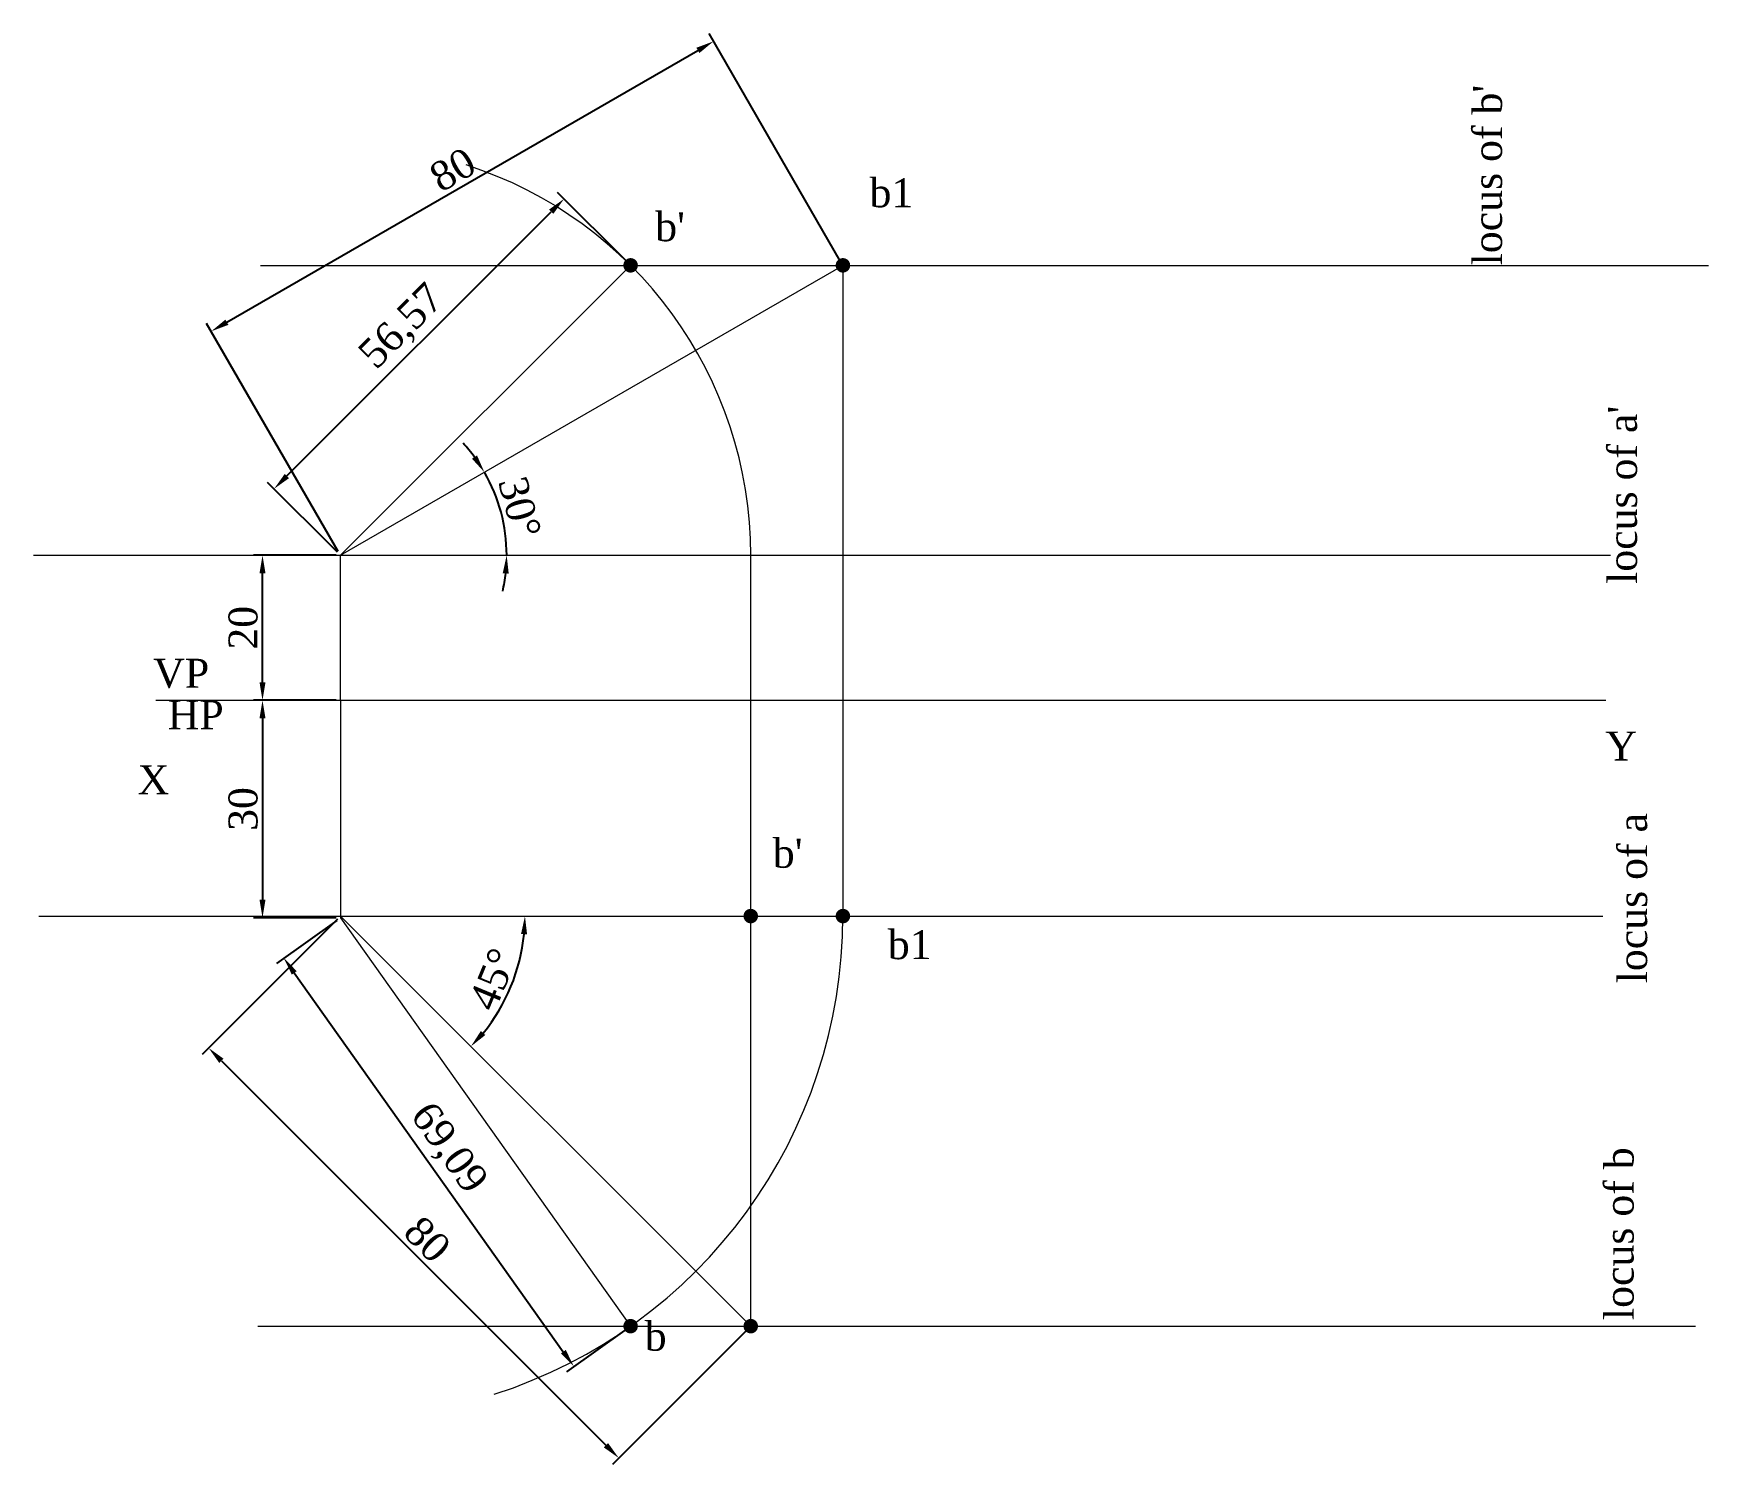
# Paper-space layout 'Layout5' of a CAD drawing. Header units: millimetres. Extents: x 18 to 249, y -9 to 188.
import ezdxf

# ---------------------------------------------------------------- set-up
doc = ezdxf.new("R2010")
doc.units = ezdxf.units.MM
for name, color, linetype, lineweight in [('Projection line', 5, 'Continuous', 5), ('Visible line', 250, 'Continuous', 50), ('X Y line', 1, 'Continuous', 15)]:
    doc.layers.add(name, color=color, linetype=linetype, lineweight=lineweight)
doc.styles.get("Standard").update_dxf_attribs({"font": 'times.ttf', "height": 4})
doc.dimstyles.new('ISO-25', dxfattribs={"dimtxt": 4, "dimasz": 2.5, "dimexe": 1.25, "dimexo": 0.625, "dimtad": 1, "dimtoh": 1, "dimtxsty": 'Standard', "dimcen": 2.5, "dimadec": 0, "dimazin": 0, "dimtfac": 1, "dimtmove": 0, "dimatfit": 3, "dimfxl": 1, "dimarcsym": 0})

# ---------------------------------------------------------------- blocks, each defined once
blk = doc.blocks.new('*D20')
at = {"layer": 'Defpoints', "color": 0, "transparency": 16777216}
for p in [(49.79, 116.48), (60.56, 116.48), (60.56, 96.48)]:
    blk.add_point(p, dxfattribs=at)
at = {"layer": 'Projection line', "color": 0, "lineweight": -2, "transparency": 16777216}
for p, q in [((59.94, 116.48), (48.54, 116.48)), ((49.79, 98.98), (49.79, 113.98)), ((59.94, 96.48), (48.54, 96.48))]:
    blk.add_line(p, q, dxfattribs=at)
at = {"layer": 'Projection line', "color": 0, "transparency": 16777216}
for points in [[(49.38, 113.98), (50.21, 113.98), (49.79, 116.48)], [(49.38, 98.98), (50.21, 98.98), (49.79, 96.48)]]:
    blk.add_solid(points, dxfattribs=at)
at = {"layer": 'Projection line', "color": 0, "transparency": 16777216, "insert": (47.13, 106.48), "char_height": 4, "attachment_point": 5, "rotation": 90}
blk.add_mtext('20', dxfattribs=at)
blk = doc.blocks.new('*D21')
at = {"layer": 'Defpoints', "color": 0, "transparency": 16777216}
for p in [(60.56, 96.48), (49.79, 66.48), (60.56, 66.48)]:
    blk.add_point(p, dxfattribs=at)
at = {"layer": 'Projection line', "color": 0, "lineweight": -2, "transparency": 16777216}
for p, q in [((59.94, 96.48), (48.54, 96.48)), ((49.79, 93.98), (49.79, 68.98)), ((59.94, 66.48), (48.54, 66.48))]:
    blk.add_line(p, q, dxfattribs=at)
at = {"layer": 'Projection line', "color": 0, "transparency": 16777216}
for points in [[(49.38, 93.98), (50.21, 93.98), (49.79, 96.48)], [(49.38, 68.98), (50.21, 68.98), (49.79, 66.48)]]:
    blk.add_solid(points, dxfattribs=at)
at = {"layer": 'Projection line', "color": 0, "transparency": 16777216, "insert": (47.13, 81.48), "char_height": 4, "attachment_point": 5, "rotation": 90}
blk.add_mtext('30', dxfattribs=at)
blk = doc.blocks.new('*D22')
at = {"layer": 'Defpoints', "color": 0, "transparency": 16777216}
for p in [(129.84, 156.48), (83.12, 120.45), (18.21, 116.48), (60.56, 116.48), (235.71, 116.48)]:
    blk.add_point(p, dxfattribs=at)
at = {"layer": 'Projection line', "color": 0, "lineweight": -2, "transparency": 16777216}
for start, end in [(36.2556, 42.5111), (0, 30), (347.4889, 353.7444)]:
    blk.add_arc((60.56, 116.48), 22.91, start, end, dxfattribs=at)
at = {"layer": 'Projection line', "color": 0, "transparency": 16777216}
for points in [[(79.38, 130.25), (78.69, 129.8), (80.4, 127.93)], [(82.92, 114), (83.75, 113.96), (83.47, 116.48)]]:
    blk.add_solid(points, dxfattribs=at)
at = {"layer": 'Projection line', "color": 0, "transparency": 16777216, "insert": (85.26, 123.09), "char_height": 4, "attachment_point": 5, "rotation": 285}
blk.add_mtext('30°', dxfattribs=at)
blk = doc.blocks.new('*D23')
at = {"layer": 'Defpoints', "color": 0, "transparency": 16777216}
for p in [(18.93, 66.71), (60.56, 66.71), (234.63, 66.71), (82.58, 54), (117.13, 10.15)]:
    blk.add_point(p, dxfattribs=at)
at = {"layer": 'Projection line', "color": 0, "lineweight": -2, "transparency": 16777216}
blk.add_arc((60.56, 66.71), 25.43, 320.6358, 354.3642, dxfattribs=at)
at = {"layer": 'Projection line', "color": 0, "transparency": 16777216}
for points in [[(85.45, 64.24), (86.28, 64.2), (85.99, 66.71)], [(80.53, 50.31), (79.91, 50.87), (78.54, 48.74)]]:
    blk.add_solid(points, dxfattribs=at)
at = {"layer": 'Projection line', "color": 0, "transparency": 16777216, "insert": (81.59, 58), "char_height": 4, "attachment_point": 5, "rotation": 67.5}
blk.add_mtext('45°', dxfattribs=at)
blk = doc.blocks.new('*D24')
at = {"layer": 'Defpoints', "color": 0, "transparency": 16777216}
for p in [(91.39, 165.65), (100.56, 156.48), (60.56, 116.48)]:
    blk.add_point(p, dxfattribs=at)
at = {"layer": 'Visible line', "color": 0, "lineweight": -2, "transparency": 16777216}
for p, q in [((100.12, 156.92), (90.5, 166.53)), ((53.15, 127.42), (89.62, 163.88)), ((60.12, 116.92), (50.5, 126.53))]:
    blk.add_line(p, q, dxfattribs=at)
at = {"layer": 'Visible line', "color": 0, "transparency": 16777216}
for points in [[(89.32, 164.18), (89.91, 163.59), (91.39, 165.65)], [(52.86, 127.71), (53.45, 127.12), (51.39, 125.65)]]:
    blk.add_solid(points, dxfattribs=at)
at = {"layer": 'Visible line', "color": 0, "transparency": 16777216, "insert": (69.18, 147.85), "char_height": 4, "attachment_point": 5, "rotation": 45}
blk.add_mtext('56,57', dxfattribs=at)
blk = doc.blocks.new('*D25')
at = {"layer": 'Defpoints', "color": 0, "transparency": 16777216}
for p in [(112, 187.38), (129.84, 156.48), (60.56, 116.48)]:
    blk.add_point(p, dxfattribs=at)
at = {"layer": 'Visible line', "color": 0, "lineweight": -2, "transparency": 16777216}
for p, q in [((129.53, 157.02), (111.38, 188.46)), ((44.89, 148.63), (109.84, 186.13)), ((60.25, 117.02), (42.09, 148.46))]:
    blk.add_line(p, q, dxfattribs=at)
at = {"layer": 'Visible line', "color": 0, "transparency": 16777216}
for points in [[(109.63, 186.49), (110.05, 185.77), (112, 187.38)], [(44.68, 148.99), (45.09, 148.27), (42.72, 147.38)]]:
    blk.add_solid(points, dxfattribs=at)
at = {"layer": 'Visible line', "color": 0, "transparency": 16777216, "insert": (76.03, 169.68), "char_height": 4, "attachment_point": 5, "rotation": 30}
blk.add_mtext('80', dxfattribs=at)
blk = doc.blocks.new('*D26')
at = {"layer": 'Defpoints', "color": 0, "transparency": 16777216}
for p in [(60.56, 66.71), (117.13, 10.15), (98.93, -8.05)]:
    blk.add_point(p, dxfattribs=at)
at = {"layer": 'Visible line', "color": 0, "lineweight": -2, "transparency": 16777216}
for p, q in [((60.12, 66.27), (41.48, 47.63)), ((44.13, 46.75), (97.16, -6.29)), ((116.69, 9.7), (98.05, -8.94))]:
    blk.add_line(p, q, dxfattribs=at)
at = {"layer": 'Visible line', "color": 0, "transparency": 16777216}
for points in [[(44.42, 47.04), (43.83, 46.45), (42.36, 48.52)], [(97.46, -5.99), (96.87, -6.58), (98.93, -8.05)]]:
    blk.add_solid(points, dxfattribs=at)
at = {"layer": 'Visible line', "color": 0, "transparency": 16777216, "insert": (72.53, 22.11), "char_height": 4, "attachment_point": 5, "rotation": 315}
blk.add_mtext('80', dxfattribs=at)
blk = doc.blocks.new('*D27')
at = {"layer": 'Defpoints', "color": 0, "transparency": 16777216}
for p in [(60.56, 66.48), (100.56, 10.15), (92.73, 4.59)]:
    blk.add_point(p, dxfattribs=at)
at = {"layer": 'Visible line', "color": 0, "lineweight": -2, "transparency": 16777216}
for p, q in [((60.05, 66.11), (51.71, 60.19)), ((54.18, 58.88), (91.28, 6.62)), ((100.05, 9.78), (91.71, 3.86))]:
    blk.add_line(p, q, dxfattribs=at)
at = {"layer": 'Visible line', "color": 0, "transparency": 16777216}
for points in [[(54.52, 59.12), (53.84, 58.64), (52.73, 60.92)], [(91.62, 6.87), (90.94, 6.38), (92.73, 4.59)]]:
    blk.add_solid(points, dxfattribs=at)
at = {"layer": 'Visible line', "color": 0, "transparency": 16777216, "insert": (75.27, 34.56), "char_height": 4, "attachment_point": 5, "rotation": 305.3787}
blk.add_mtext('69,09', dxfattribs=at)

psp = doc.layouts.new('Layout5')

# ---------------------------------------------------------------- linework, layer by layer
at = {"layer": 'Projection line'}
for p, q in [((49.521, 156.476), (249.22, 156.476)), ((60.561, 116.476), (129.843, 156.476)), ((60.561, 116.476), (100.561, 156.476)), ((129.843, 156.476), (129.843, 65.813)), ((18.209, 116.476), (235.709, 116.476)), ((60.561, 96.476), (60.561, 116.476)), ((117.129, 10.146), (117.129, 116.476)), ((60.561, 96.476), (60.561, 66.476)), ((18.927, 66.715), (234.632, 66.715)), ((60.561, 66.715), (117.129, 10.146)), ((60.561, 66.476), (100.561, 10.146)), ((49.161, 10.146), (247.414, 10.146))]:
    psp.add_line(p, q, dxfattribs=at)
for centre, radius, start, end in [((60.561, 116.476), 56.569, 0, 72.17117), ((60.561, 66.715), 69.282, 287.79594, 0)]:
    psp.add_arc(centre, radius, start, end, dxfattribs=at)
at = {"layer": 'Visible line', "const_width": 1}
for points in [[(100.061, 156.476, 1), (101.061, 156.476, 1)], [(129.343, 156.476, 1), (130.343, 156.476, 1)], [(116.629, 66.715, 1), (117.629, 66.715, 1)], [(129.343, 66.715, 1), (130.343, 66.715, 1)], [(100.061, 10.146, 1), (101.061, 10.146, 1)], [(116.629, 10.146, 1), (117.629, 10.146, 1)]]:
    psp.add_lwpolyline(points, format="xyb", close=True, dxfattribs=at)
at = {"layer": 'X Y line'}
psp.add_line((35.078, 96.476), (235.078, 96.476), dxfattribs=at)

# ---------------------------------------------------------------- texts
at = {"layer": 'Projection line', "char_height": 4, "attachment_point": 1}
for s, insert in [('VP', (34.719, 102.213)), ('HP', (36.719, 96.476)), ('Y', (234.99, 92.173)), ('X', (32.566, 87.512))]:
    psp.add_mtext(s, dxfattribs=dict(at, insert=insert))
at = {"layer": 'Visible line'}
for s, p in [("locus of b'", (220.739, 156.476)), ("locus of a'", (239.357, 112.54)), ('locus of a', (240.751, 57.44)), ('locus of b', (238.895, 10.989))]:
    psp.add_text(s, height=4, rotation=90, dxfattribs=at).set_placement(p)
for s, p in [('b1', (133.508, 164.492)), ("b'", (103.95, 159.811)), ("b'", (120.171, 73.382)), ('b1', (136.031, 60.778)), ('b', (102.509, 6.761))]:
    psp.add_text(s, height=4, dxfattribs=at).set_placement(p)

# ---------------------------------------------------------------- dimensions: what is measured, and where the dimension line sits
at = {"layer": 'Projection line'}
for base, line1, line2, picture, middle in [((83.122, 120.454), ((18.209, 116.476), (235.709, 116.476)), ((60.561, 116.476), (129.843, 156.476)), '*D22', (85.258, 123.094)), ((82.58, 54.001), ((60.561, 66.715), (117.129, 10.146)), ((18.927, 66.715), (234.632, 66.715)), '*D23', (81.594, 58.002))]:
    dim = psp.add_angular_dim_2l(base=base, line1=line1, line2=line2, dimstyle='ISO-25', dxfattribs=at)
    dim.commit()
    dim.dimension.update_dxf_attribs({"geometry": picture, "text_midpoint": middle})
for base, p2, picture, middle in [((49.793, 116.476), (60.561, 116.476), '*D20', (47.134, 106.476)), ((49.793, 66.476), (60.561, 66.476), '*D21', (47.134, 81.476))]:
    dim = psp.add_linear_dim(base=base, p1=(60.561, 96.476), p2=p2, angle=90, dimstyle='ISO-25', dxfattribs=at)
    dim.commit()
    dim.dimension.update_dxf_attribs({"geometry": picture, "text_midpoint": middle})
at = {"layer": 'Visible line'}
for p1, p2, distance, picture, middle in [((60.561, 116.476), (129.843, 156.476), 35.681, '*D25', (76.031, 169.68)), ((60.561, 116.476), (100.561, 156.476), 12.974, '*D24', (69.183, 147.854)), ((60.561, 66.715), (117.129, 10.146), -25.737, '*D26', (72.526, 22.112)), ((60.561, 66.476), (100.561, 10.146), -9.602, '*D27', (75.273, 34.556))]:
    dim = psp.add_aligned_dim(p1=p1, p2=p2, distance=distance, dimstyle='ISO-25', dxfattribs=at)
    dim.commit()
    dim.dimension.update_dxf_attribs({"geometry": picture, "text_midpoint": middle})

doc.saveas('drawing.dxf')
